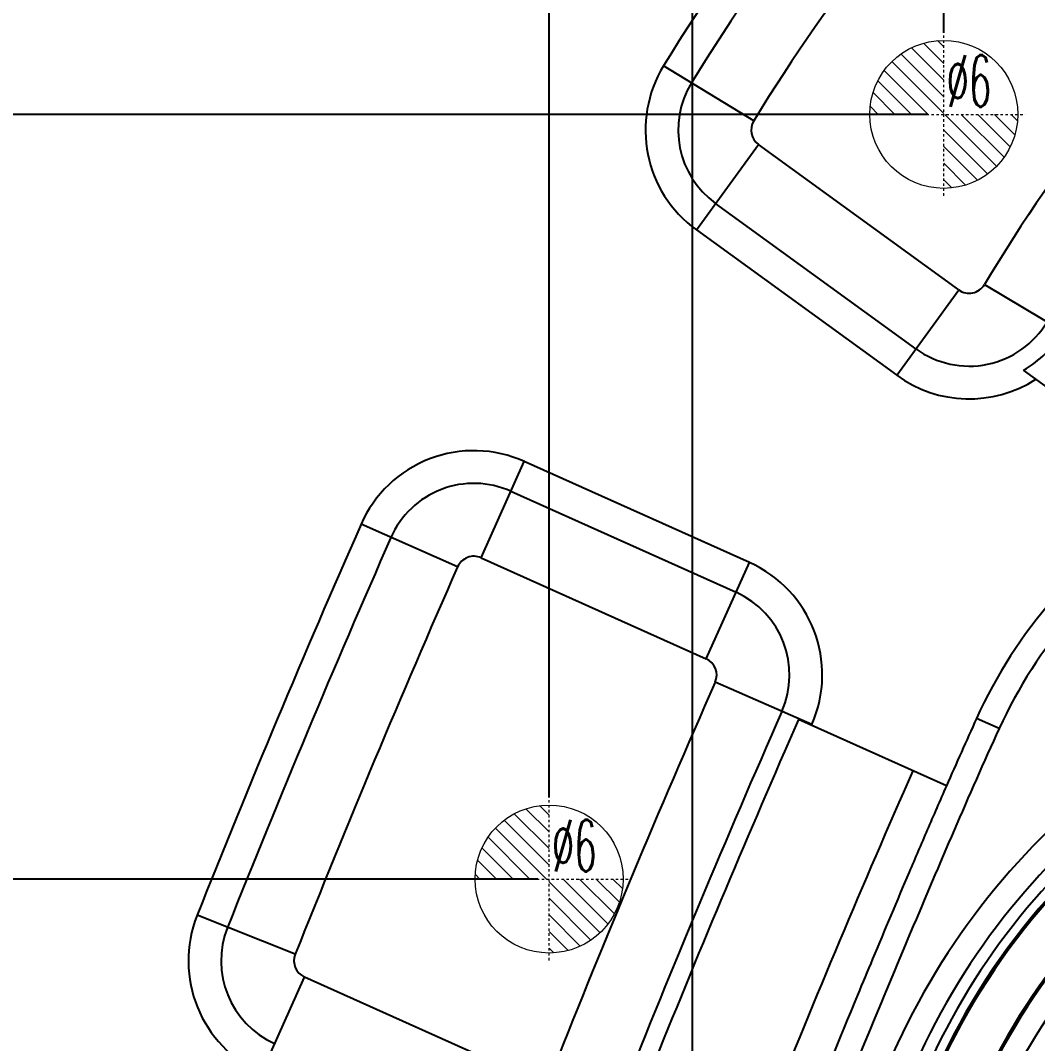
# Model space of a CAD drawing. Header units: millimetres. Extents: x 2089 to 2530, y 1631 to 2074.
# Drawn here: x 2185.87 to 2227.1, y 1932.91 to 1974.38 of the extents above; entities that cross this region are included whole.
import ezdxf

# ---------------------------------------------------------------- set-up
doc = ezdxf.new("R2010")
doc.units = ezdxf.units.MM
doc.linetypes.add('CENTER', pattern=[0.6, 0.375, -0.075, 0.075, -0.075])
doc.layers.add('epin', color=13, linetype='Continuous', lineweight=9)
doc.styles.get("Standard").update_dxf_attribs({"font": 'arial.ttf'})
doc.styles.add('TXT05', font='txt.shx', dxfattribs={"width": 0.5, "bigfont": 'gbcbig.shx'})
doc.dimstyles.new('副本 ISO-25-1', dxfattribs={"dimtxt": 5, "dimasz": 5, "dimexe": 0, "dimexo": 0, "dimgap": 0, "dimtad": 1, "dimtxsty": 'Standard', "dimcen": 0, "dimclrd": 4, "dimclre": 4, "dimclrt": 6, "dimazin": 0, "dimtfac": 1, "dimtofl": 0, "dimtmove": 0, "dimatfit": 3, "dimfxl": 0, "dimarcsym": 0})

# ---------------------------------------------------------------- blocks, each defined once
blk = doc.blocks.new('*D100')
at = {"color": 4, "linetype": 'Continuous', "lineweight": -2, "transparency": 16777216}
for p, q in [((2153.301, 1971.772), (2153.301, 2040.488)), ((2158.301, 2040.488), (2338.301, 2040.488)), ((2343.301, 1971.772), (2343.301, 2040.488))]:
    blk.add_line(p, q, dxfattribs=at)
at = {"color": 4, "transparency": 16777216}
for points in [[(2158.301, 2041.321), (2158.301, 2039.655), (2153.301, 2040.488)], [(2338.301, 2041.321), (2338.301, 2039.655), (2343.301, 2040.488)]]:
    blk.add_solid(points, dxfattribs=at)
at = {"layer": 'Defpoints', "color": 0, "transparency": 16777216}
for p in [(2343.301, 2040.488), (2153.301, 1971.772), (2343.301, 1971.772)]:
    blk.add_point(p, dxfattribs=at)
at = {"color": 6, "transparency": 16777216, "insert": (2234.566, 2043.041), "char_height": 5, "attachment_point": 5}
blk.add_mtext('190', dxfattribs=at)
blk = doc.blocks.new('*D101')
at = {"color": 4, "linetype": 'Continuous', "lineweight": -2, "transparency": 16777216}
for p, q in [((2197.656, 2013.577), (2125.594, 2013.577)), ((2125.594, 2008.577), (2125.594, 1718.577)), ((2197.656, 1713.577), (2125.594, 1713.577))]:
    blk.add_line(p, q, dxfattribs=at)
at = {"color": 4, "transparency": 16777216}
for points in [[(2124.761, 2008.577), (2126.427, 2008.577), (2125.594, 2013.577)], [(2124.761, 1718.577), (2126.427, 1718.577), (2125.594, 1713.577)]]:
    blk.add_solid(points, dxfattribs=at)
at = {"layer": 'Defpoints', "color": 0, "transparency": 16777216}
for p in [(2197.656, 2013.577), (2125.594, 1713.577), (2197.656, 1713.577)]:
    blk.add_point(p, dxfattribs=at)
at = {"color": 6, "transparency": 16777216, "insert": (2123.039, 1883.296), "char_height": 5, "attachment_point": 5, "rotation": 90}
blk.add_mtext('300', dxfattribs=at)
blk = doc.blocks.new('epin_ejp_6')
at = {"layer": 'epin'}
h = blk.add_hatch(dxfattribs=at)
h.set_pattern_fill('_ANSI31', color=123, scale=0.15, angle=90, style=0)
h.set_pattern_definition([(135, (735.3002, 266.8078), (-0.3367596, -0.3367596), [])])
h.paths.add_polyline_path([(0, 3, 0.414214), (-3, 0), (0, 0)])
h.paths.add_polyline_path([(3, 0), (0, 0), (0, -3, 0.414214)])
at = {"layer": 'epin', "color": 1, "linetype": 'CENTER', "ltscale": 0.186593}
for p, q in [((0, -3.3), (0, 3.3)), ((-3.3, 0), (3.3, 0))]:
    blk.add_line(p, q, dxfattribs=at)
at = {"layer": 'epin'}
blk.add_circle((0, 0), 3, dxfattribs=at)
at = {"layer": 'epin', "color": 6, "style": 'TXT05', "width": 0.5}
blk.add_text('%%c6', height=2.1, dxfattribs=at).set_placement((0.12, 0.3))
blk = doc.blocks.new('*D94')
at = {"color": 4, "linetype": 'Continuous', "lineweight": -2, "transparency": 16777216}
blk.add_line((2206.838, 1939.577), (2141.555, 1939.577), dxfattribs=at)
at = {"layer": 'Defpoints', "color": 0, "transparency": 16777216}
for p in [(2148.673, 1939.577), (2206.838, 1939.577), (2248.301, 1863.577)]:
    blk.add_point(p, dxfattribs=at)
at = {"color": 6, "transparency": 16777216, "insert": (2145.114, 1942.13), "char_height": 5, "attachment_point": 5}
blk.add_mtext('76', dxfattribs=at)
blk = doc.blocks.new('*D95')
at = {"color": 4, "linetype": 'Continuous', "lineweight": -2, "transparency": 16777216}
blk.add_line((2222.617, 1970.577), (2138.097, 1970.577), dxfattribs=at)
at = {"layer": 'Defpoints', "color": 0, "transparency": 16777216}
for p in [(2148.673, 1970.577), (2222.617, 1970.577), (2248.301, 1863.577)]:
    blk.add_point(p, dxfattribs=at)
at = {"color": 6, "transparency": 16777216, "insert": (2143.385, 1973.13), "char_height": 5, "attachment_point": 5}
blk.add_mtext('107', dxfattribs=at)
blk = doc.blocks.new('*D96')
at = {"color": 4, "linetype": 'Continuous', "lineweight": -2, "transparency": 16777216}
blk.add_line((2175.173, 1993.577), (2138.114, 1993.577), dxfattribs=at)
at = {"layer": 'Defpoints', "color": 0, "transparency": 16777216}
for p in [(2148.673, 1993.577), (2175.173, 1993.577), (2248.301, 1863.577)]:
    blk.add_point(p, dxfattribs=at)
at = {"color": 6, "transparency": 16777216, "insert": (2143.393, 1996.132), "char_height": 5, "attachment_point": 5}
blk.add_mtext('130', dxfattribs=at)
blk = doc.blocks.new('*D98')
at = {"color": 4, "linetype": 'Continuous', "lineweight": -2, "transparency": 16777216}
blk.add_line((2213.116, 1918.755), (2213.116, 2033.658), dxfattribs=at)
at = {"layer": 'Defpoints', "color": 0, "transparency": 16777216}
for p in [(2213.116, 2016.779), (2213.116, 1918.755), (2248.301, 1863.577)]:
    blk.add_point(p, dxfattribs=at)
at = {"color": 6, "transparency": 16777216, "insert": (2210.111, 2025.218), "char_height": 5, "attachment_point": 5, "rotation": 90}
blk.add_mtext('35,18', dxfattribs=at)
blk = doc.blocks.new('*D147')
at = {"color": 4, "linetype": 'Continuous', "lineweight": -2, "transparency": 16777216}
for p, q in [((2205.584, 2006.779), (2205.584, 2023.177)), ((2207.301, 1996.779), (2205.584, 2006.779)), ((2207.301, 1942.877), (2207.301, 1996.779))]:
    blk.add_line(p, q, dxfattribs=at)
at = {"layer": 'Defpoints', "color": 0, "transparency": 16777216}
for p in [(2205.584, 2016.779), (2207.301, 1942.877), (2248.301, 1863.577)]:
    blk.add_point(p, dxfattribs=at)
at = {"color": 6, "transparency": 16777216, "insert": (2203.073, 2019.978), "char_height": 5, "attachment_point": 5, "rotation": 90}
blk.add_mtext('41', dxfattribs=at)
blk = doc.blocks.new('*D148')
at = {"color": 4, "linetype": 'Continuous', "lineweight": -2, "transparency": 16777216}
blk.add_line((2223.301, 1973.877), (2223.301, 2024.064), dxfattribs=at)
at = {"layer": 'Defpoints', "color": 0, "transparency": 16777216}
for p in [(2223.301, 2016.779), (2223.301, 1973.877), (2248.301, 1863.577)]:
    blk.add_point(p, dxfattribs=at)
at = {"color": 6, "transparency": 16777216, "insert": (2220.748, 2020.421), "char_height": 5, "attachment_point": 5, "rotation": 90}
blk.add_mtext('25', dxfattribs=at)
blk = doc.blocks.new('*D149')
at = {"color": 4, "linetype": 'Continuous', "lineweight": -2, "transparency": 16777216}
blk.add_line((2178.301, 2000.177), (2178.301, 2023.883), dxfattribs=at)
at = {"layer": 'Defpoints', "color": 0, "transparency": 16777216}
for p in [(2178.301, 2016.779), (2178.301, 2000.177), (2248.301, 1863.577)]:
    blk.add_point(p, dxfattribs=at)
at = {"color": 6, "transparency": 16777216, "insert": (2175.748, 2020.331), "char_height": 5, "attachment_point": 5, "rotation": 90}
blk.add_mtext('70', dxfattribs=at)

msp = doc.modelspace()

# ---------------------------------------------------------------- linework, layer by layer
at = {"color": 7, "linetype": 'Continuous'}
for p, q in [((2215.595, 1970.313), (2211.943, 1972.546)), ((2213.272, 1965.891), (2215.786, 1969.356)), ((2223.909, 1963.462), (2215.786, 1969.356)), ((2222.174, 1961.07), (2214.051, 1966.964)), ((2213.272, 1965.891), (2221.395, 1959.997)), ((2224.95, 1963.676), (2232.498, 1959.19)), ((2221.395, 1959.997), (2223.909, 1963.462)), ((2232.029, 1956.218), (2226.535, 1960.205)), ((2204.546, 1952.6), (2206.297, 1956.506)), ((2215.422, 1952.413), (2206.297, 1956.506)), ((2205.755, 1955.296), (2214.879, 1951.203)), ((2203.593, 1952.234), (2199.676, 1953.96)), ((2204.546, 1952.6), (2213.67, 1948.507)), ((2213.67, 1948.507), (2215.422, 1952.413)), ((2217.951, 1945.835), (2214.034, 1947.561)), ((2225.545, 1945.674), (2224.631, 1946.091)), ((2223.407, 1943.352), (2217.414, 1946.04)), ((2217.951, 1945.835), (2217.938, 1945.805)), ((2197.01, 1936.526), (2193.032, 1938.108)), ((2195.632, 1931.698), (2197.384, 1935.603)), ((2206.517, 1931.507), (2197.384, 1935.603))]:
    msp.add_line(p, q, dxfattribs=at)
for centre, radius, start, end in [((2278.747, 1931.709), 78.297, 134.4722, 148.56254), ((2278.747, 1931.709), 76.971, 134.4722, 148.56254), ((2278.747, 1931.709), 74.017, 134.4722, 148.56254), ((2278.747, 1931.709), 62.578, 132.94357, 149.27964), ((2216.209, 1969.938), 5, 148.5625, 234.0353), ((2216.209, 1969.938), 3.674, 148.5625, 234.0353), ((2216.209, 1969.938), 0.719, 148.5625, 234.0353), ((2224.332, 1964.044), 0.719, 234.0353, 329.2796), ((2224.332, 1964.044), 3.674, 234.0353, 329.2796), ((2224.332, 1964.044), 4.426, 299.8585, 329.2796), ((2224.332, 1964.044), 5, 234.0353, 302.7784), ((2204.251, 1951.943), 5, 65.8428, 156.213), ((2204.251, 1951.943), 3.674, 65.8428, 156.213), ((2629.136, 1764.662), 469.329, 156.21301, 158.31148), ((2629.136, 1764.662), 468.003, 156.21301, 158.31148), ((2204.251, 1951.943), 0.719, 65.8428, 156.213), ((2213.376, 1947.851), 5, 336.2212, 65.8428), ((2629.136, 1764.662), 465.049, 156.21301, 158.31148), ((2213.376, 1947.851), 3.674, 336.2212, 65.8428), ((2242.918, 1937.749), 20.1, 139.0353, 155.4788), ((2242.918, 1937.749), 19.095, 139.0351, 155.4788), ((2248.301, 1920.356), 29.663, 100.3684, 157.707), ((2248.301, 1920.356), 28.661, 99.0018, 157.7125), ((2213.376, 1947.851), 0.719, 336.2212, 65.8428), ((2248.301, 1920.356), 28.159, 99.0002, 157.7135), ((2248.301, 1920.356), 27.782, 22.2828, 157.7194), ((2248.301, 1920.356), 27.712, 22.28, 157.7131), ((2629.136, 1764.662), 453.61, 156.22116, 158.36585), ((2629.136, 1764.662), 450.655, 156.22116, 158.36585), ((2406.626, 1863.121), 200.015, 155.49239, 156.35178), ((2248.301, 1920.356), 25.842, 22.2884, 157.718), ((2248.301, 1920.356), 25.772, 22.2878, 157.6935), ((2629.136, 1764.662), 449.903, 156.22488, 158.13576), ((2248.301, 1919.847), 25.125, 22.3638, 157.6333), ((2629.136, 1764.662), 444.829, 156.22924, 158.16193), ((2497.489, 1823.186), 299.267, 156.32589, 156.69868), ((2620.653, 1770.091), 433.388, 156.69271, 156.93811), ((2743.215, 1717.988), 566.565, 156.94543, 157.33165), ((2197.678, 1936.26), 5, 158.3115, 245.8428), ((2197.678, 1936.26), 3.674, 158.3115, 245.8428), ((2197.678, 1936.26), 0.719, 158.3115, 245.8428), ((2867.673, 1665.843), 701.506, 157.319284, 157.448966), ((2698.364, 1735.894), 518.277, 157.42288, 158.06351)]:
    msp.add_arc(centre, radius, start, end, dxfattribs=at)
msp.add_open_spline([(2225.545, 1945.674), (2224.3, 1942.944), (2221.942, 1937.424), (2219.647, 1931.878), (2218.526, 1929.093)], degree=3, knots=[0, 0, 0, 0, 0.499871, 1, 1, 1, 1], dxfattribs=at)

# ---------------------------------------------------------------- block references
at = {"layer": 'epin'}
for p in [(2223.301, 1970.577), (2207.301, 1939.577)]:
    msp.add_blockref('epin_ejp_6', p, dxfattribs=at)

# ---------------------------------------------------------------- dimensions: what is measured, and where the dimension line sits
dim = msp.add_linear_dim(base=(2343.301, 2040.488), p1=(2153.301, 1971.772), p2=(2343.301, 1971.772), dimstyle='副本 ISO-25-1', override={"dimfxl": 1.25, "dimarcsym": 1})
dim.commit()
dim.dimension.update_dxf_attribs({"geometry": '*D100', "text_midpoint": (2234.566, 2040.488), "dimtype": 160})
for feature_location, offset, dtype, origin, picture, middle in [((2213.1161, 1918.7553), (0, 98.0233), 1, (2248.3008, 1863.577), '*D98', (2210.1114, 2025.2183)), ((2178.301, 2000.177), (0, 16.602), 1, (2248.301, 1863.577), '*D149', (2175.748, 2020.331)), ((2223.301, 1973.877), (0, 42.902), 1, (2248.301, 1863.577), '*D148', (2220.748, 2020.421)), ((2207.301, 1942.877), (-1.717, 73.902), 1, (2248.301, 1863.577), '*D147', (2203.073, 2019.978)), ((2175.173, 1993.577), (-26.5, 0), 0, (2248.301, 1863.577), '*D96', (2143.393, 1996.132)), ((2222.617, 1970.577), (-73.944, 0), 0, (2248.301, 1863.577), '*D95', (2143.385, 1973.13)), ((2206.838, 1939.577), (-58.164, 0), 0, (2248.301, 1863.577), '*D94', (2145.114, 1942.13))]:
    dim = msp.add_ordinate_dim(feature_location=feature_location, offset=offset, dtype=dtype, origin=origin, dimstyle='副本 ISO-25-1', override={"dimfxl": 1.25, "dimarcsym": 1})
    dim.commit()
    dim.dimension.update_dxf_attribs({"geometry": picture, "text_midpoint": middle})
dim = msp.add_linear_dim(base=(2125.594, 1713.577), p1=(2197.656, 2013.577), p2=(2197.656, 1713.577), angle=90, dimstyle='副本 ISO-25-1', override={"dimfxl": 1.25, "dimarcsym": 1})
dim.commit()
dim.dimension.update_dxf_attribs({"geometry": '*D101', "text_midpoint": (2125.594, 1883.296), "dimtype": 160})

doc.saveas('drawing.dxf')
